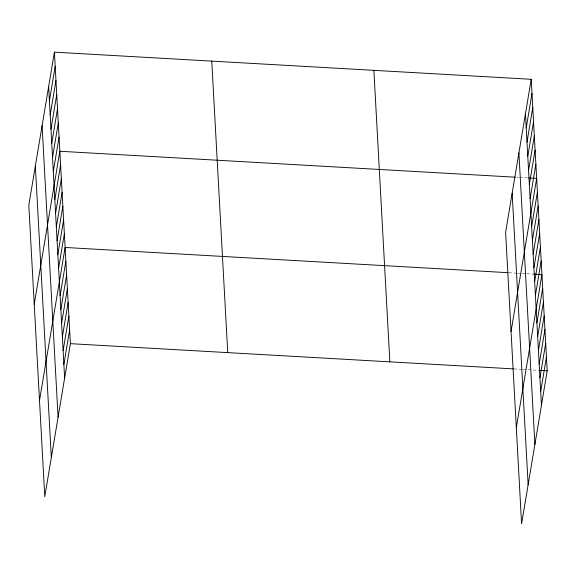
<?xml version="1.0" encoding="UTF-8"?>
<svg xmlns="http://www.w3.org/2000/svg" width="576" height="576" viewBox="0 0 576 576"><rect width="100%" height="100%" fill="white"/><g stroke="black" fill="none" stroke-linecap="round" stroke-linejoin="round"><path stroke-width="0.43" stroke-dasharray="2.88 2.16" d="M516.982 177.293L518.774 177.394M519.667 177.444L527.717 177.905M508.846 272.729L516.895 273.19M517.788 273.24L521.366 273.442M522.259 273.492L525.838 273.694M526.73 273.744L532.987 274.104M514.123 368.928L522.166 369.382M523.058 369.432L538.258 370.303"/><path stroke-width="0.86" d="M54.41 52.157L28.8 205.193L44.777 496.699L70.387 343.663L54.41 52.157L531.223 79.301L547.2 370.807L521.59 523.843L505.613 232.337L531.223 79.301M49.421 100.778L55.188 66.312M50.191 114.941L55.958 80.474M50.969 129.096L56.736 94.63M51.746 143.258L57.514 108.792M52.524 157.414L58.291 122.947M53.302 171.576L59.069 137.11M34.236 304.301L59.839 151.265L515.196 177.192M54.828 199.476L60.595 165.01M55.584 213.221L61.351 178.754M56.333 226.966L62.1 192.492M57.089 240.703L62.856 206.237M57.845 254.448L63.612 219.982M58.594 268.193L64.361 233.726M39.506 400.5L65.117 247.464L507.953 272.678M60.098 295.675L65.866 261.209M60.854 309.42L66.622 274.954M61.61 323.158L67.378 288.691M62.359 336.902L68.126 302.436M63.115 350.647L68.882 316.181M63.871 364.385L69.638 329.918M526.226 127.93L531.994 93.463M527.004 142.085L532.771 107.618M527.782 156.247L533.549 121.781M528.559 170.402L534.326 135.936M529.337 184.565L535.104 150.098M530.107 198.72L535.874 164.254M511.042 331.452L536.652 178.416L528.61 177.955M531.641 226.62L537.408 192.154M532.39 240.365L538.157 205.898M533.146 254.11L538.913 219.643M533.902 267.847L539.669 233.381M534.65 281.592L540.418 247.126M535.406 295.337L541.174 260.87M516.319 427.644L541.93 274.608L533.88 274.154M536.911 322.819L542.678 288.353M537.667 336.564L543.434 302.098M538.416 350.309L544.183 315.835M539.172 364.046L544.939 329.58M539.928 377.791L545.695 343.325M540.677 391.536L546.444 357.07M70.387 343.663L513.23 368.878M539.15 370.354L547.2 370.807M525.456 113.767L541.433 405.274M518.904 152.892L534.888 444.406M512.158 193.212L528.142 484.718M373.874 70.344L389.851 361.85M211.759 61.114L227.736 352.62M48.643 86.623L64.62 378.13M42.091 125.748L58.075 417.254M35.345 166.061L51.329 457.574"/></g></svg>
